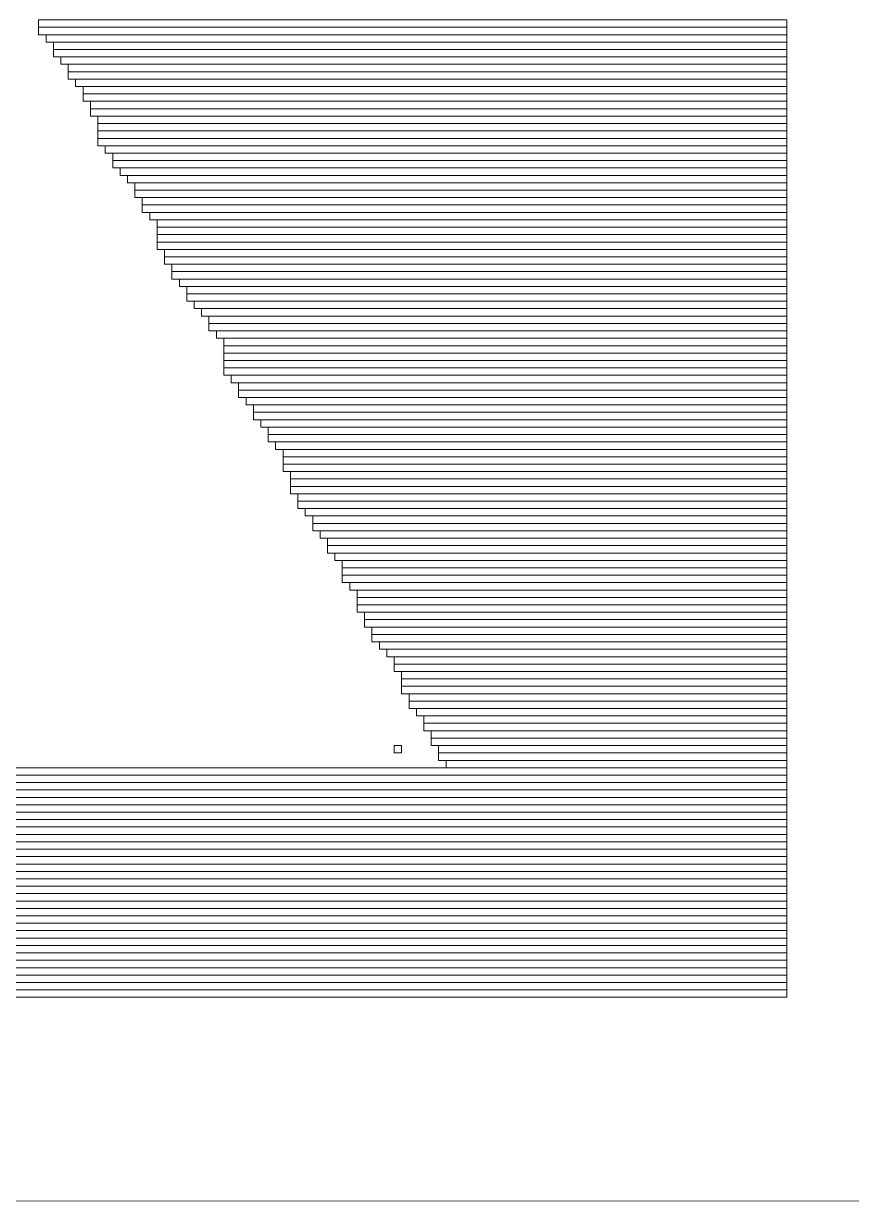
# Model space of a CAD drawing. Header units: millimetres. Extents: x -90 to 99, y -65 to 67.
# Drawn here: x 66.05 to 68.888, y -64.946 to -60.902 of the extents above; entities that cross this region are included whole.
import ezdxf

# ---------------------------------------------------------------- set-up
doc = ezdxf.new("R2010")
doc.units = ezdxf.units.MM
doc.header["$MEASUREMENT"] = 0
doc.layers.add('BG_OUTLINE', color=7, linetype='Continuous')
doc.layers.add('MA_PEN3', color=7, linetype='Continuous')

msp = doc.modelspace()

# ---------------------------------------------------------------- linework, layer by layer
at = {"layer": 'BG_OUTLINE', "color": 3, "lineweight": 9}
msp.add_open_spline([(-71.7269, -61.8795), (-71.7269, -61.8795), (-71.7343, 42.2681), (-71.7343, 42.2681), (-71.7343, 42.2681), (-71.7348, 43.0066), (-71.4419, 43.715), (-70.92, 44.2375), (-70.92, 44.2375), (-70.3982, 44.76), (-69.6866, 45.0538), (-68.9482, 45.0543), (-68.9482, 45.0543), (-68.9482, 45.0543), (75.2046, 45.0543), (75.2046, 45.0543), (75.2046, 45.0543), (76.8319, 45.0552), (78.1763, 43.7805), (78.2661, 42.1556), (78.2661, 42.1556), (78.2661, 42.1556), (78.2661, 31.2814), (78.2661, 31.2814), (78.2661, 31.2814), (78.2661, 31.2814), (72.2646, 31.2814), (72.2646, 31.2814), (72.2646, 31.2814), (72.2646, 31.2814), (72.2646, 26.9814), (72.2646, 26.9814), (72.2646, 26.9814), (72.2646, 26.9814), (78.2661, 26.9814), (78.2661, 26.9814), (78.2661, 26.9814), (78.2661, 26.9814), (78.2661, 18.6553), (78.2661, 18.6553), (78.2661, 18.6553), (78.2661, 18.6553), (72.2496, 18.6553), (72.2496, 18.6553), (72.2496, 18.6553), (72.2496, 18.6553), (72.2496, 14.3553), (72.2496, 14.3553), (72.2496, 14.3553), (72.2496, 14.3553), (78.2661, 14.3553), (78.2661, 14.3553), (78.2661, 14.3553), (78.2661, 14.3553), (78.2661, 9.255), (78.2661, 9.255), (78.2661, 9.255), (78.2661, 9.255), (72.2648, 9.255), (72.2648, 9.255), (72.2648, 9.255), (72.2648, 9.255), (72.2648, 4.955), (72.2648, 4.955), (72.2648, 4.955), (72.2648, 4.955), (78.2661, 4.955), (78.2661, 4.955), (78.2661, 4.955), (78.2661, 4.955), (78.2661, -3.3762), (78.2661, -3.3762), (78.2661, -3.3762), (78.2661, -3.3762), (72.2445, -3.3762), (72.2445, -3.3762), (72.2445, -3.3762), (72.2445, -3.3762), (72.2445, -7.6762), (72.2445, -7.6762), (72.2445, -7.6762), (72.2445, -7.6762), (78.2661, -7.6762), (78.2661, -7.6762), (78.2661, -7.6762), (78.2661, -7.6762), (78.2661, -12.7615), (78.2661, -12.7615), (78.2661, -12.7615), (78.2661, -12.7615), (72.2651, -12.7615), (72.2651, -12.7615), (72.2651, -12.7615), (72.2651, -12.7615), (72.2651, -17.0615), (72.2651, -17.0615), (72.2651, -17.0615), (72.2651, -17.0615), (78.2661, -17.0615), (78.2661, -17.0615), (78.2661, -17.0615), (78.2661, -17.0615), (78.2661, -25.4097), (78.2661, -25.4097), (78.2661, -25.4097), (78.2661, -25.4097), (72.2656, -25.4097), (72.2656, -25.4097), (72.2656, -25.4097), (72.2656, -25.4097), (72.2656, -29.7097), (72.2656, -29.7097), (72.2656, -29.7097), (72.2656, -29.7097), (78.2661, -29.7097), (78.2661, -29.7097), (78.2661, -29.7097), (78.2661, -29.7097), (78.2661, -34.793), (78.2661, -34.793), (78.2661, -34.793), (78.2661, -34.793), (72.2679, -34.793), (72.2679, -34.793), (72.2679, -34.793), (72.2679, -34.793), (72.2679, -39.0929), (72.2679, -39.0929), (72.2679, -39.0929), (72.2679, -39.0929), (78.2661, -39.0929), (78.2661, -39.0929), (78.2661, -39.0929), (78.2661, -39.0929), (78.2661, -47.4269), (78.2661, -47.4269), (78.2661, -47.4269), (78.2661, -47.4269), (72.2679, -47.4269), (72.2679, -47.4269), (72.2679, -47.4269), (72.2679, -47.4269), (72.2679, -51.7269), (72.2679, -51.7269), (72.2679, -51.7269), (72.2679, -51.7269), (78.2661, -51.7269), (78.2661, -51.7269), (78.2661, -51.7269), (78.2661, -51.7269), (78.2661, -51.8138), (78.2661, -51.8138), (78.2661, -51.8138), (78.2661, -51.8138), (78.2656, -61.8468), (78.2656, -61.8468), (78.2656, -61.8468), (78.2661, -62.6669), (77.9407, -63.4536), (77.3612, -64.0339), (77.3612, -64.0339), (76.7817, -64.6142), (75.9915, -64.9405), (75.1713, -64.941), (75.1713, -64.941), (75.1713, -64.941), (-68.6609, -64.9456), (-68.6609, -64.9456), (-68.6609, -64.9456), (-69.4735, -64.9461), (-70.2531, -64.6237), (-70.8281, -64.0495), (-70.8281, -64.0495), (-71.4031, -63.4752), (-71.7264, -62.6922), (-71.7269, -61.8795)], degree=3, knots=[0, 0, 0, 0, 0.022727, 0.022727, 0.022727, 0.022727, 0.045455, 0.045455, 0.045455, 0.045455, 0.068182, 0.068182, 0.068182, 0.068182, 0.090909, 0.090909, 0.090909, 0.090909, 0.113636, 0.113636, 0.113636, 0.113636, 0.136364, 0.136364, 0.136364, 0.136364, 0.159091, 0.159091, 0.159091, 0.159091, 0.181818, 0.181818, 0.181818, 0.181818, 0.204545, 0.204545, 0.204545, 0.204545, 0.227273, 0.227273, 0.227273, 0.227273, 0.25, 0.25, 0.25, 0.25, 0.272727, 0.272727, 0.272727, 0.272727, 0.295455, 0.295455, 0.295455, 0.295455, 0.318182, 0.318182, 0.318182, 0.318182, 0.340909, 0.340909, 0.340909, 0.340909, 0.363636, 0.363636, 0.363636, 0.363636, 0.386364, 0.386364, 0.386364, 0.386364, 0.409091, 0.409091, 0.409091, 0.409091, 0.431818, 0.431818, 0.431818, 0.431818, 0.454545, 0.454545, 0.454545, 0.454545, 0.477273, 0.477273, 0.477273, 0.477273, 0.5, 0.5, 0.5, 0.5, 0.522727, 0.522727, 0.522727, 0.522727, 0.545455, 0.545455, 0.545455, 0.545455, 0.568182, 0.568182, 0.568182, 0.568182, 0.590909, 0.590909, 0.590909, 0.590909, 0.613636, 0.613636, 0.613636, 0.613636, 0.636364, 0.636364, 0.636364, 0.636364, 0.659091, 0.659091, 0.659091, 0.659091, 0.681818, 0.681818, 0.681818, 0.681818, 0.704545, 0.704545, 0.704545, 0.704545, 0.727273, 0.727273, 0.727273, 0.727273, 0.75, 0.75, 0.75, 0.75, 0.772727, 0.772727, 0.772727, 0.772727, 0.795455, 0.795455, 0.795455, 0.795455, 0.818182, 0.818182, 0.818182, 0.818182, 0.840909, 0.840909, 0.840909, 0.840909, 0.863636, 0.863636, 0.863636, 0.863636, 0.886364, 0.886364, 0.886364, 0.886364, 0.909091, 0.909091, 0.909091, 0.909091, 0.931818, 0.931818, 0.931818, 0.931818, 0.954545, 0.954545, 0.954545, 0.954545, 0.977273, 0.977273, 0.977273, 0.977273, 1, 1, 1, 1], dxfattribs=at)
at = {"layer": 'MA_PEN3', "color": 5, "lineweight": 9}
for points in [[(66.1012, -60.9151), (66.1012, -60.9151), (66.1012, -60.8897), (66.1012, -60.8897), (66.1012, -60.8897), (66.1012, -60.8897), (68.6667, -60.8897), (68.6667, -60.8897), (68.6667, -60.8897), (68.6667, -60.8897), (68.6667, -60.9151), (68.6667, -60.9151), (68.6667, -60.9151), (68.6667, -60.9151), (66.1012, -60.9151), (66.1012, -60.9151)], [(66.1012, -60.9405), (66.1012, -60.9405), (66.1012, -60.9151), (66.1012, -60.9151), (66.1012, -60.9151), (66.1012, -60.9151), (68.6667, -60.9151), (68.6667, -60.9151), (68.6667, -60.9151), (68.6667, -60.9151), (68.6667, -60.9405), (68.6667, -60.9405), (68.6667, -60.9405), (68.6667, -60.9405), (66.1012, -60.9405), (66.1012, -60.9405)], [(66.1267, -60.9659), (66.1267, -60.9659), (66.1267, -60.9405), (66.1267, -60.9405), (66.1267, -60.9405), (66.1267, -60.9405), (68.6667, -60.9405), (68.6667, -60.9405), (68.6667, -60.9405), (68.6667, -60.9405), (68.6667, -60.9659), (68.6667, -60.9659), (68.6667, -60.9659), (68.6667, -60.9659), (66.1267, -60.9659), (66.1267, -60.9659)], [(66.152, -60.9913), (66.152, -60.9913), (66.152, -60.9659), (66.152, -60.9659), (66.152, -60.9659), (66.152, -60.9659), (68.6667, -60.9659), (68.6667, -60.9659), (68.6667, -60.9659), (68.6667, -60.9659), (68.6667, -60.9913), (68.6667, -60.9913), (68.6667, -60.9913), (68.6667, -60.9913), (66.152, -60.9913), (66.152, -60.9913)], [(66.152, -61.0167), (66.152, -61.0167), (66.152, -60.9913), (66.152, -60.9913), (66.152, -60.9913), (66.152, -60.9913), (68.6667, -60.9913), (68.6667, -60.9913), (68.6667, -60.9913), (68.6667, -60.9913), (68.6667, -61.0167), (68.6667, -61.0167), (68.6667, -61.0167), (68.6667, -61.0167), (66.152, -61.0167), (66.152, -61.0167)], [(66.1774, -61.0421), (66.1774, -61.0421), (66.1774, -61.0167), (66.1774, -61.0167), (66.1774, -61.0167), (66.1774, -61.0167), (68.6667, -61.0167), (68.6667, -61.0167), (68.6667, -61.0167), (68.6667, -61.0167), (68.6667, -61.0421), (68.6667, -61.0421), (68.6667, -61.0421), (68.6667, -61.0421), (66.1774, -61.0421), (66.1774, -61.0421)], [(66.2029, -61.0675), (66.2029, -61.0675), (66.2029, -61.0421), (66.2029, -61.0421), (66.2029, -61.0421), (66.2029, -61.0421), (68.6667, -61.0421), (68.6667, -61.0421), (68.6667, -61.0421), (68.6667, -61.0421), (68.6667, -61.0675), (68.6667, -61.0675), (68.6667, -61.0675), (68.6667, -61.0675), (66.2029, -61.0675), (66.2029, -61.0675)], [(66.2029, -61.0929), (66.2029, -61.0929), (66.2029, -61.0675), (66.2029, -61.0675), (66.2029, -61.0675), (66.2029, -61.0675), (68.6667, -61.0675), (68.6667, -61.0675), (68.6667, -61.0675), (68.6667, -61.0675), (68.6667, -61.0929), (68.6667, -61.0929), (68.6667, -61.0929), (68.6667, -61.0929), (66.2029, -61.0929), (66.2029, -61.0929)], [(66.2282, -61.1183), (66.2282, -61.1183), (66.2282, -61.0929), (66.2282, -61.0929), (66.2282, -61.0929), (66.2282, -61.0929), (68.6667, -61.0929), (68.6667, -61.0929), (68.6667, -61.0929), (68.6667, -61.0929), (68.6667, -61.1183), (68.6667, -61.1183), (68.6667, -61.1183), (68.6667, -61.1183), (66.2282, -61.1183), (66.2282, -61.1183)], [(66.2536, -61.1437), (66.2536, -61.1437), (66.2536, -61.1183), (66.2536, -61.1183), (66.2536, -61.1183), (66.2536, -61.1183), (68.6667, -61.1183), (68.6667, -61.1183), (68.6667, -61.1183), (68.6667, -61.1183), (68.6667, -61.1437), (68.6667, -61.1437), (68.6667, -61.1437), (68.6667, -61.1437), (66.2536, -61.1437), (66.2536, -61.1437)], [(66.2536, -61.1691), (66.2536, -61.1691), (66.2536, -61.1437), (66.2536, -61.1437), (66.2536, -61.1437), (66.2536, -61.1437), (68.6667, -61.1437), (68.6667, -61.1437), (68.6667, -61.1437), (68.6667, -61.1437), (68.6667, -61.1691), (68.6667, -61.1691), (68.6667, -61.1691), (68.6667, -61.1691), (66.2536, -61.1691), (66.2536, -61.1691)], [(66.2791, -61.1945), (66.2791, -61.1945), (66.2791, -61.1691), (66.2791, -61.1691), (66.2791, -61.1691), (66.2791, -61.1691), (68.6667, -61.1691), (68.6667, -61.1691), (68.6667, -61.1691), (68.6667, -61.1691), (68.6667, -61.1945), (68.6667, -61.1945), (68.6667, -61.1945), (68.6667, -61.1945), (66.2791, -61.1945), (66.2791, -61.1945)], [(66.2791, -61.2199), (66.2791, -61.2199), (66.2791, -61.1945), (66.2791, -61.1945), (66.2791, -61.1945), (66.2791, -61.1945), (68.6667, -61.1945), (68.6667, -61.1945), (68.6667, -61.1945), (68.6667, -61.1945), (68.6667, -61.2199), (68.6667, -61.2199), (68.6667, -61.2199), (68.6667, -61.2199), (66.2791, -61.2199), (66.2791, -61.2199)], [(66.3044, -61.2453), (66.3044, -61.2453), (66.3044, -61.2199), (66.3044, -61.2199), (66.3044, -61.2199), (66.3044, -61.2199), (68.6667, -61.2199), (68.6667, -61.2199), (68.6667, -61.2199), (68.6667, -61.2199), (68.6667, -61.2453), (68.6667, -61.2453), (68.6667, -61.2453), (68.6667, -61.2453), (66.3044, -61.2453), (66.3044, -61.2453)], [(66.3044, -61.2707), (66.3044, -61.2707), (66.3044, -61.2453), (66.3044, -61.2453), (66.3044, -61.2453), (66.3044, -61.2453), (68.6667, -61.2453), (68.6667, -61.2453), (68.6667, -61.2453), (68.6667, -61.2453), (68.6667, -61.2707), (68.6667, -61.2707), (68.6667, -61.2707), (68.6667, -61.2707), (66.3044, -61.2707), (66.3044, -61.2707)], [(66.3044, -61.2961), (66.3044, -61.2961), (66.3044, -61.2707), (66.3044, -61.2707), (66.3044, -61.2707), (66.3044, -61.2707), (68.6667, -61.2707), (68.6667, -61.2707), (68.6667, -61.2707), (68.6667, -61.2707), (68.6667, -61.2961), (68.6667, -61.2961), (68.6667, -61.2961), (68.6667, -61.2961), (66.3044, -61.2961), (66.3044, -61.2961)], [(66.3044, -61.3215), (66.3044, -61.3215), (66.3044, -61.2961), (66.3044, -61.2961), (66.3044, -61.2961), (66.3044, -61.2961), (68.6667, -61.2961), (68.6667, -61.2961), (68.6667, -61.2961), (68.6667, -61.2961), (68.6667, -61.3215), (68.6667, -61.3215), (68.6667, -61.3215), (68.6667, -61.3215), (66.3044, -61.3215), (66.3044, -61.3215)], [(66.3298, -61.3469), (66.3298, -61.3469), (66.3298, -61.3215), (66.3298, -61.3215), (66.3298, -61.3215), (66.3298, -61.3215), (68.6667, -61.3215), (68.6667, -61.3215), (68.6667, -61.3215), (68.6667, -61.3215), (68.6667, -61.3469), (68.6667, -61.3469), (68.6667, -61.3469), (68.6667, -61.3469), (66.3298, -61.3469), (66.3298, -61.3469)], [(66.3553, -61.3723), (66.3553, -61.3723), (66.3553, -61.3469), (66.3553, -61.3469), (66.3553, -61.3469), (66.3553, -61.3469), (68.6667, -61.3469), (68.6667, -61.3469), (68.6667, -61.3469), (68.6667, -61.3469), (68.6667, -61.3723), (68.6667, -61.3723), (68.6667, -61.3723), (68.6667, -61.3723), (66.3553, -61.3723), (66.3553, -61.3723)], [(66.3553, -61.3977), (66.3553, -61.3977), (66.3553, -61.3723), (66.3553, -61.3723), (66.3553, -61.3723), (66.3553, -61.3723), (68.6667, -61.3723), (68.6667, -61.3723), (68.6667, -61.3723), (68.6667, -61.3723), (68.6667, -61.3977), (68.6667, -61.3977), (68.6667, -61.3977), (68.6667, -61.3977), (66.3553, -61.3977), (66.3553, -61.3977)], [(66.3806, -61.4231), (66.3806, -61.4231), (66.3806, -61.3977), (66.3806, -61.3977), (66.3806, -61.3977), (66.3806, -61.3977), (68.6667, -61.3977), (68.6667, -61.3977), (68.6667, -61.3977), (68.6667, -61.3977), (68.6667, -61.4231), (68.6667, -61.4231), (68.6667, -61.4231), (68.6667, -61.4231), (66.3806, -61.4231), (66.3806, -61.4231)], [(66.406, -61.4485), (66.406, -61.4485), (66.406, -61.4231), (66.406, -61.4231), (66.406, -61.4231), (66.406, -61.4231), (68.6667, -61.4231), (68.6667, -61.4231), (68.6667, -61.4231), (68.6667, -61.4231), (68.6667, -61.4485), (68.6667, -61.4485), (68.6667, -61.4485), (68.6667, -61.4485), (66.406, -61.4485), (66.406, -61.4485)], [(66.4315, -61.4739), (66.4315, -61.4739), (66.4315, -61.4485), (66.4315, -61.4485), (66.4315, -61.4485), (66.4315, -61.4485), (68.6667, -61.4485), (68.6667, -61.4485), (68.6667, -61.4485), (68.6667, -61.4485), (68.6667, -61.4739), (68.6667, -61.4739), (68.6667, -61.4739), (68.6667, -61.4739), (66.4315, -61.4739), (66.4315, -61.4739)], [(66.4315, -61.4993), (66.4315, -61.4993), (66.4315, -61.4739), (66.4315, -61.4739), (66.4315, -61.4739), (66.4315, -61.4739), (68.6667, -61.4739), (68.6667, -61.4739), (68.6667, -61.4739), (68.6667, -61.4739), (68.6667, -61.4993), (68.6667, -61.4993), (68.6667, -61.4993), (68.6667, -61.4993), (66.4315, -61.4993), (66.4315, -61.4993)], [(66.4568, -61.5247), (66.4568, -61.5247), (66.4568, -61.4993), (66.4568, -61.4993), (66.4568, -61.4993), (66.4568, -61.4993), (68.6667, -61.4993), (68.6667, -61.4993), (68.6667, -61.4993), (68.6667, -61.4993), (68.6667, -61.5247), (68.6667, -61.5247), (68.6667, -61.5247), (68.6667, -61.5247), (66.4568, -61.5247), (66.4568, -61.5247)], [(66.4568, -61.5501), (66.4568, -61.5501), (66.4568, -61.5247), (66.4568, -61.5247), (66.4568, -61.5247), (66.4568, -61.5247), (68.6667, -61.5247), (68.6667, -61.5247), (68.6667, -61.5247), (68.6667, -61.5247), (68.6667, -61.5501), (68.6667, -61.5501), (68.6667, -61.5501), (68.6667, -61.5501), (66.4568, -61.5501), (66.4568, -61.5501)], [(66.4822, -61.5755), (66.4822, -61.5755), (66.4822, -61.5501), (66.4822, -61.5501), (66.4822, -61.5501), (66.4822, -61.5501), (68.6667, -61.5501), (68.6667, -61.5501), (68.6667, -61.5501), (68.6667, -61.5501), (68.6667, -61.5755), (68.6667, -61.5755), (68.6667, -61.5755), (68.6667, -61.5755), (66.4822, -61.5755), (66.4822, -61.5755)], [(66.5077, -61.6009), (66.5077, -61.6009), (66.5077, -61.5755), (66.5077, -61.5755), (66.5077, -61.5755), (66.5077, -61.5755), (68.6667, -61.5755), (68.6667, -61.5755), (68.6667, -61.5755), (68.6667, -61.5755), (68.6667, -61.6009), (68.6667, -61.6009), (68.6667, -61.6009), (68.6667, -61.6009), (66.5077, -61.6009), (66.5077, -61.6009)], [(66.5077, -61.6263), (66.5077, -61.6263), (66.5077, -61.6009), (66.5077, -61.6009), (66.5077, -61.6009), (66.5077, -61.6009), (68.6667, -61.6009), (68.6667, -61.6009), (68.6667, -61.6009), (68.6667, -61.6009), (68.6667, -61.6263), (68.6667, -61.6263), (68.6667, -61.6263), (68.6667, -61.6263), (66.5077, -61.6263), (66.5077, -61.6263)], [(66.5077, -61.6517), (66.5077, -61.6517), (66.5077, -61.6263), (66.5077, -61.6263), (66.5077, -61.6263), (66.5077, -61.6263), (68.6667, -61.6263), (68.6667, -61.6263), (68.6667, -61.6263), (68.6667, -61.6263), (68.6667, -61.6517), (68.6667, -61.6517), (68.6667, -61.6517), (68.6667, -61.6517), (66.5077, -61.6517), (66.5077, -61.6517)], [(66.5077, -61.6771), (66.5077, -61.6771), (66.5077, -61.6517), (66.5077, -61.6517), (66.5077, -61.6517), (66.5077, -61.6517), (68.6667, -61.6517), (68.6667, -61.6517), (68.6667, -61.6517), (68.6667, -61.6517), (68.6667, -61.6771), (68.6667, -61.6771), (68.6667, -61.6771), (68.6667, -61.6771), (66.5077, -61.6771), (66.5077, -61.6771)], [(66.533, -61.7025), (66.533, -61.7025), (66.533, -61.6771), (66.533, -61.6771), (66.533, -61.6771), (66.533, -61.6771), (68.6667, -61.6771), (68.6667, -61.6771), (68.6667, -61.6771), (68.6667, -61.6771), (68.6667, -61.7025), (68.6667, -61.7025), (68.6667, -61.7025), (68.6667, -61.7025), (66.533, -61.7025), (66.533, -61.7025)], [(66.533, -61.7279), (66.533, -61.7279), (66.533, -61.7025), (66.533, -61.7025), (66.533, -61.7025), (66.533, -61.7025), (68.6667, -61.7025), (68.6667, -61.7025), (68.6667, -61.7025), (68.6667, -61.7025), (68.6667, -61.7279), (68.6667, -61.7279), (68.6667, -61.7279), (68.6667, -61.7279), (66.533, -61.7279), (66.533, -61.7279)], [(66.5584, -61.7533), (66.5584, -61.7533), (66.5584, -61.7279), (66.5584, -61.7279), (66.5584, -61.7279), (66.5584, -61.7279), (68.6667, -61.7279), (68.6667, -61.7279), (68.6667, -61.7279), (68.6667, -61.7279), (68.6667, -61.7533), (68.6667, -61.7533), (68.6667, -61.7533), (68.6667, -61.7533), (66.5584, -61.7533), (66.5584, -61.7533)], [(66.5584, -61.7787), (66.5584, -61.7787), (66.5584, -61.7533), (66.5584, -61.7533), (66.5584, -61.7533), (66.5584, -61.7533), (68.6667, -61.7533), (68.6667, -61.7533), (68.6667, -61.7533), (68.6667, -61.7533), (68.6667, -61.7787), (68.6667, -61.7787), (68.6667, -61.7787), (68.6667, -61.7787), (66.5584, -61.7787), (66.5584, -61.7787)], [(66.5839, -61.8041), (66.5839, -61.8041), (66.5839, -61.7787), (66.5839, -61.7787), (66.5839, -61.7787), (66.5839, -61.7787), (68.6667, -61.7787), (68.6667, -61.7787), (68.6667, -61.7787), (68.6667, -61.7787), (68.6667, -61.8041), (68.6667, -61.8041), (68.6667, -61.8041), (68.6667, -61.8041), (66.5839, -61.8041), (66.5839, -61.8041)], [(66.6092, -61.8295), (66.6092, -61.8295), (66.6092, -61.8041), (66.6092, -61.8041), (66.6092, -61.8041), (66.6092, -61.8041), (68.6667, -61.8041), (68.6667, -61.8041), (68.6667, -61.8041), (68.6667, -61.8041), (68.6667, -61.8295), (68.6667, -61.8295), (68.6667, -61.8295), (68.6667, -61.8295), (66.6092, -61.8295), (66.6092, -61.8295)], [(66.6092, -61.8549), (66.6092, -61.8549), (66.6092, -61.8295), (66.6092, -61.8295), (66.6092, -61.8295), (66.6092, -61.8295), (68.6667, -61.8295), (68.6667, -61.8295), (68.6667, -61.8295), (68.6667, -61.8295), (68.6667, -61.8549), (68.6667, -61.8549), (68.6667, -61.8549), (68.6667, -61.8549), (66.6092, -61.8549), (66.6092, -61.8549)], [(66.6346, -61.8803), (66.6346, -61.8803), (66.6346, -61.8549), (66.6346, -61.8549), (66.6346, -61.8549), (66.6346, -61.8549), (68.6667, -61.8549), (68.6667, -61.8549), (68.6667, -61.8549), (68.6667, -61.8549), (68.6667, -61.8803), (68.6667, -61.8803), (68.6667, -61.8803), (68.6667, -61.8803), (66.6346, -61.8803), (66.6346, -61.8803)], [(66.6601, -61.9057), (66.6601, -61.9057), (66.6601, -61.8803), (66.6601, -61.8803), (66.6601, -61.8803), (66.6601, -61.8803), (68.6667, -61.8803), (68.6667, -61.8803), (68.6667, -61.8803), (68.6667, -61.8803), (68.6667, -61.9057), (68.6667, -61.9057), (68.6667, -61.9057), (68.6667, -61.9057), (66.6601, -61.9057), (66.6601, -61.9057)], [(66.6854, -61.9311), (66.6854, -61.9311), (66.6854, -61.9057), (66.6854, -61.9057), (66.6854, -61.9057), (66.6854, -61.9057), (68.6667, -61.9057), (68.6667, -61.9057), (68.6667, -61.9057), (68.6667, -61.9057), (68.6667, -61.9311), (68.6667, -61.9311), (68.6667, -61.9311), (68.6667, -61.9311), (66.6854, -61.9311), (66.6854, -61.9311)], [(66.6854, -61.9565), (66.6854, -61.9565), (66.6854, -61.9311), (66.6854, -61.9311), (66.6854, -61.9311), (66.6854, -61.9311), (68.6667, -61.9311), (68.6667, -61.9311), (68.6667, -61.9311), (68.6667, -61.9311), (68.6667, -61.9565), (68.6667, -61.9565), (68.6667, -61.9565), (68.6667, -61.9565), (66.6854, -61.9565), (66.6854, -61.9565)], [(66.7108, -61.9819), (66.7108, -61.9819), (66.7108, -61.9565), (66.7108, -61.9565), (66.7108, -61.9565), (66.7108, -61.9565), (68.6667, -61.9565), (68.6667, -61.9565), (68.6667, -61.9565), (68.6667, -61.9565), (68.6667, -61.9819), (68.6667, -61.9819), (68.6667, -61.9819), (68.6667, -61.9819), (66.7108, -61.9819), (66.7108, -61.9819)], [(66.7363, -62.0073), (66.7363, -62.0073), (66.7363, -61.9819), (66.7363, -61.9819), (66.7363, -61.9819), (66.7363, -61.9819), (68.6667, -61.9819), (68.6667, -61.9819), (68.6667, -61.9819), (68.6667, -61.9819), (68.6667, -62.0073), (68.6667, -62.0073), (68.6667, -62.0073), (68.6667, -62.0073), (66.7363, -62.0073), (66.7363, -62.0073)], [(66.7363, -62.0327), (66.7363, -62.0327), (66.7363, -62.0073), (66.7363, -62.0073), (66.7363, -62.0073), (66.7363, -62.0073), (68.6667, -62.0073), (68.6667, -62.0073), (68.6667, -62.0073), (68.6667, -62.0073), (68.6667, -62.0327), (68.6667, -62.0327), (68.6667, -62.0327), (68.6667, -62.0327), (66.7363, -62.0327), (66.7363, -62.0327)], [(66.7363, -62.0581), (66.7363, -62.0581), (66.7363, -62.0327), (66.7363, -62.0327), (66.7363, -62.0327), (66.7363, -62.0327), (68.6667, -62.0327), (68.6667, -62.0327), (68.6667, -62.0327), (68.6667, -62.0327), (68.6667, -62.0581), (68.6667, -62.0581), (68.6667, -62.0581), (68.6667, -62.0581), (66.7363, -62.0581), (66.7363, -62.0581)], [(66.7363, -62.0835), (66.7363, -62.0835), (66.7363, -62.0581), (66.7363, -62.0581), (66.7363, -62.0581), (66.7363, -62.0581), (68.6667, -62.0581), (68.6667, -62.0581), (68.6667, -62.0581), (68.6667, -62.0581), (68.6667, -62.0835), (68.6667, -62.0835), (68.6667, -62.0835), (68.6667, -62.0835), (66.7363, -62.0835), (66.7363, -62.0835)], [(66.7363, -62.1089), (66.7363, -62.1089), (66.7363, -62.0835), (66.7363, -62.0835), (66.7363, -62.0835), (66.7363, -62.0835), (68.6667, -62.0835), (68.6667, -62.0835), (68.6667, -62.0835), (68.6667, -62.0835), (68.6667, -62.1089), (68.6667, -62.1089), (68.6667, -62.1089), (68.6667, -62.1089), (66.7363, -62.1089), (66.7363, -62.1089)], [(66.7616, -62.1343), (66.7616, -62.1343), (66.7616, -62.1089), (66.7616, -62.1089), (66.7616, -62.1089), (66.7616, -62.1089), (68.6667, -62.1089), (68.6667, -62.1089), (68.6667, -62.1089), (68.6667, -62.1089), (68.6667, -62.1343), (68.6667, -62.1343), (68.6667, -62.1343), (68.6667, -62.1343), (66.7616, -62.1343), (66.7616, -62.1343)], [(66.787, -62.1597), (66.787, -62.1597), (66.787, -62.1343), (66.787, -62.1343), (66.787, -62.1343), (66.787, -62.1343), (68.6667, -62.1343), (68.6667, -62.1343), (68.6667, -62.1343), (68.6667, -62.1343), (68.6667, -62.1597), (68.6667, -62.1597), (68.6667, -62.1597), (68.6667, -62.1597), (66.787, -62.1597), (66.787, -62.1597)], [(66.787, -62.1851), (66.787, -62.1851), (66.787, -62.1597), (66.787, -62.1597), (66.787, -62.1597), (66.787, -62.1597), (68.6667, -62.1597), (68.6667, -62.1597), (68.6667, -62.1597), (68.6667, -62.1597), (68.6667, -62.1851), (68.6667, -62.1851), (68.6667, -62.1851), (68.6667, -62.1851), (66.787, -62.1851), (66.787, -62.1851)], [(66.8125, -62.2105), (66.8125, -62.2105), (66.8125, -62.1851), (66.8125, -62.1851), (66.8125, -62.1851), (66.8125, -62.1851), (68.6667, -62.1851), (68.6667, -62.1851), (68.6667, -62.1851), (68.6667, -62.1851), (68.6667, -62.2105), (68.6667, -62.2105), (68.6667, -62.2105), (68.6667, -62.2105), (66.8125, -62.2105), (66.8125, -62.2105)], [(66.8378, -62.2359), (66.8378, -62.2359), (66.8378, -62.2105), (66.8378, -62.2105), (66.8378, -62.2105), (66.8378, -62.2105), (68.6667, -62.2105), (68.6667, -62.2105), (68.6667, -62.2105), (68.6667, -62.2105), (68.6667, -62.2359), (68.6667, -62.2359), (68.6667, -62.2359), (68.6667, -62.2359), (66.8378, -62.2359), (66.8378, -62.2359)], [(66.8378, -62.2613), (66.8378, -62.2613), (66.8378, -62.2359), (66.8378, -62.2359), (66.8378, -62.2359), (66.8378, -62.2359), (68.6667, -62.2359), (68.6667, -62.2359), (68.6667, -62.2359), (68.6667, -62.2359), (68.6667, -62.2613), (68.6667, -62.2613), (68.6667, -62.2613), (68.6667, -62.2613), (66.8378, -62.2613), (66.8378, -62.2613)], [(66.8632, -62.2867), (66.8632, -62.2867), (66.8632, -62.2613), (66.8632, -62.2613), (66.8632, -62.2613), (66.8632, -62.2613), (68.6667, -62.2613), (68.6667, -62.2613), (68.6667, -62.2613), (68.6667, -62.2613), (68.6667, -62.2867), (68.6667, -62.2867), (68.6667, -62.2867), (68.6667, -62.2867), (66.8632, -62.2867), (66.8632, -62.2867)], [(66.8887, -62.3121), (66.8887, -62.3121), (66.8887, -62.2867), (66.8887, -62.2867), (66.8887, -62.2867), (66.8887, -62.2867), (68.6667, -62.2867), (68.6667, -62.2867), (68.6667, -62.2867), (68.6667, -62.2867), (68.6667, -62.3121), (68.6667, -62.3121), (68.6667, -62.3121), (68.6667, -62.3121), (66.8887, -62.3121), (66.8887, -62.3121)], [(66.8887, -62.3375), (66.8887, -62.3375), (66.8887, -62.3121), (66.8887, -62.3121), (66.8887, -62.3121), (66.8887, -62.3121), (68.6667, -62.3121), (68.6667, -62.3121), (68.6667, -62.3121), (68.6667, -62.3121), (68.6667, -62.3375), (68.6667, -62.3375), (68.6667, -62.3375), (68.6667, -62.3375), (66.8887, -62.3375), (66.8887, -62.3375)], [(66.914, -62.3629), (66.914, -62.3629), (66.914, -62.3375), (66.914, -62.3375), (66.914, -62.3375), (66.914, -62.3375), (68.6667, -62.3375), (68.6667, -62.3375), (68.6667, -62.3375), (68.6667, -62.3375), (68.6667, -62.3629), (68.6667, -62.3629), (68.6667, -62.3629), (68.6667, -62.3629), (66.914, -62.3629), (66.914, -62.3629)], [(66.9394, -62.3883), (66.9394, -62.3883), (66.9394, -62.3629), (66.9394, -62.3629), (66.9394, -62.3629), (66.9394, -62.3629), (68.6667, -62.3629), (68.6667, -62.3629), (68.6667, -62.3629), (68.6667, -62.3629), (68.6667, -62.3883), (68.6667, -62.3883), (68.6667, -62.3883), (68.6667, -62.3883), (66.9394, -62.3883), (66.9394, -62.3883)], [(66.9394, -62.4137), (66.9394, -62.4137), (66.9394, -62.3883), (66.9394, -62.3883), (66.9394, -62.3883), (66.9394, -62.3883), (68.6667, -62.3883), (68.6667, -62.3883), (68.6667, -62.3883), (68.6667, -62.3883), (68.6667, -62.4137), (68.6667, -62.4137), (68.6667, -62.4137), (68.6667, -62.4137), (66.9394, -62.4137), (66.9394, -62.4137)], [(66.9394, -62.4391), (66.9394, -62.4391), (66.9394, -62.4137), (66.9394, -62.4137), (66.9394, -62.4137), (66.9394, -62.4137), (68.6667, -62.4137), (68.6667, -62.4137), (68.6667, -62.4137), (68.6667, -62.4137), (68.6667, -62.4391), (68.6667, -62.4391), (68.6667, -62.4391), (68.6667, -62.4391), (66.9394, -62.4391), (66.9394, -62.4391)], [(66.9649, -62.4645), (66.9649, -62.4645), (66.9649, -62.4391), (66.9649, -62.4391), (66.9649, -62.4391), (66.9649, -62.4391), (68.6667, -62.4391), (68.6667, -62.4391), (68.6667, -62.4391), (68.6667, -62.4391), (68.6667, -62.4645), (68.6667, -62.4645), (68.6667, -62.4645), (68.6667, -62.4645), (66.9649, -62.4645), (66.9649, -62.4645)], [(66.9649, -62.4899), (66.9649, -62.4899), (66.9649, -62.4645), (66.9649, -62.4645), (66.9649, -62.4645), (66.9649, -62.4645), (68.6667, -62.4645), (68.6667, -62.4645), (68.6667, -62.4645), (68.6667, -62.4645), (68.6667, -62.4899), (68.6667, -62.4899), (68.6667, -62.4899), (68.6667, -62.4899), (66.9649, -62.4899), (66.9649, -62.4899)], [(66.9649, -62.5153), (66.9649, -62.5153), (66.9649, -62.4899), (66.9649, -62.4899), (66.9649, -62.4899), (66.9649, -62.4899), (68.6667, -62.4899), (68.6667, -62.4899), (68.6667, -62.4899), (68.6667, -62.4899), (68.6667, -62.5153), (68.6667, -62.5153), (68.6667, -62.5153), (68.6667, -62.5153), (66.9649, -62.5153), (66.9649, -62.5153)], [(66.9902, -62.5407), (66.9902, -62.5407), (66.9902, -62.5153), (66.9902, -62.5153), (66.9902, -62.5153), (66.9902, -62.5153), (68.6667, -62.5153), (68.6667, -62.5153), (68.6667, -62.5153), (68.6667, -62.5153), (68.6667, -62.5407), (68.6667, -62.5407), (68.6667, -62.5407), (68.6667, -62.5407), (66.9902, -62.5407), (66.9902, -62.5407)], [(66.9902, -62.5661), (66.9902, -62.5661), (66.9902, -62.5407), (66.9902, -62.5407), (66.9902, -62.5407), (66.9902, -62.5407), (68.6667, -62.5407), (68.6667, -62.5407), (68.6667, -62.5407), (68.6667, -62.5407), (68.6667, -62.5661), (68.6667, -62.5661), (68.6667, -62.5661), (68.6667, -62.5661), (66.9902, -62.5661), (66.9902, -62.5661)], [(67.0156, -62.5915), (67.0156, -62.5915), (67.0156, -62.5661), (67.0156, -62.5661), (67.0156, -62.5661), (67.0156, -62.5661), (68.6667, -62.5661), (68.6667, -62.5661), (68.6667, -62.5661), (68.6667, -62.5661), (68.6667, -62.5915), (68.6667, -62.5915), (68.6667, -62.5915), (68.6667, -62.5915), (67.0156, -62.5915), (67.0156, -62.5915)], [(67.0411, -62.6169), (67.0411, -62.6169), (67.0411, -62.5915), (67.0411, -62.5915), (67.0411, -62.5915), (67.0411, -62.5915), (68.6667, -62.5915), (68.6667, -62.5915), (68.6667, -62.5915), (68.6667, -62.5915), (68.6667, -62.6169), (68.6667, -62.6169), (68.6667, -62.6169), (68.6667, -62.6169), (67.0411, -62.6169), (67.0411, -62.6169)], [(67.0411, -62.6423), (67.0411, -62.6423), (67.0411, -62.6169), (67.0411, -62.6169), (67.0411, -62.6169), (67.0411, -62.6169), (68.6667, -62.6169), (68.6667, -62.6169), (68.6667, -62.6169), (68.6667, -62.6169), (68.6667, -62.6423), (68.6667, -62.6423), (68.6667, -62.6423), (68.6667, -62.6423), (67.0411, -62.6423), (67.0411, -62.6423)], [(67.0664, -62.6677), (67.0664, -62.6677), (67.0664, -62.6423), (67.0664, -62.6423), (67.0664, -62.6423), (67.0664, -62.6423), (68.6667, -62.6423), (68.6667, -62.6423), (68.6667, -62.6423), (68.6667, -62.6423), (68.6667, -62.6677), (68.6667, -62.6677), (68.6667, -62.6677), (68.6667, -62.6677), (67.0664, -62.6677), (67.0664, -62.6677)], [(67.0918, -62.6931), (67.0918, -62.6931), (67.0918, -62.6677), (67.0918, -62.6677), (67.0918, -62.6677), (67.0918, -62.6677), (68.6667, -62.6677), (68.6667, -62.6677), (68.6667, -62.6677), (68.6667, -62.6677), (68.6667, -62.6931), (68.6667, -62.6931), (68.6667, -62.6931), (68.6667, -62.6931), (67.0918, -62.6931), (67.0918, -62.6931)], [(67.0918, -62.7185), (67.0918, -62.7185), (67.0918, -62.6931), (67.0918, -62.6931), (67.0918, -62.6931), (67.0918, -62.6931), (68.6667, -62.6931), (68.6667, -62.6931), (68.6667, -62.6931), (68.6667, -62.6931), (68.6667, -62.7185), (68.6667, -62.7185), (68.6667, -62.7185), (68.6667, -62.7185), (67.0918, -62.7185), (67.0918, -62.7185)], [(67.1173, -62.7439), (67.1173, -62.7439), (67.1173, -62.7185), (67.1173, -62.7185), (67.1173, -62.7185), (67.1173, -62.7185), (68.6667, -62.7185), (68.6667, -62.7185), (68.6667, -62.7185), (68.6667, -62.7185), (68.6667, -62.7439), (68.6667, -62.7439), (68.6667, -62.7439), (68.6667, -62.7439), (67.1173, -62.7439), (67.1173, -62.7439)], [(67.1426, -62.7693), (67.1426, -62.7693), (67.1426, -62.7439), (67.1426, -62.7439), (67.1426, -62.7439), (67.1426, -62.7439), (68.6667, -62.7439), (68.6667, -62.7439), (68.6667, -62.7439), (68.6667, -62.7439), (68.6667, -62.7693), (68.6667, -62.7693), (68.6667, -62.7693), (68.6667, -62.7693), (67.1426, -62.7693), (67.1426, -62.7693)], [(67.1426, -62.7947), (67.1426, -62.7947), (67.1426, -62.7693), (67.1426, -62.7693), (67.1426, -62.7693), (67.1426, -62.7693), (68.6667, -62.7693), (68.6667, -62.7693), (68.6667, -62.7693), (68.6667, -62.7693), (68.6667, -62.7947), (68.6667, -62.7947), (68.6667, -62.7947), (68.6667, -62.7947), (67.1426, -62.7947), (67.1426, -62.7947)], [(67.1426, -62.8201), (67.1426, -62.8201), (67.1426, -62.7947), (67.1426, -62.7947), (67.1426, -62.7947), (67.1426, -62.7947), (68.6667, -62.7947), (68.6667, -62.7947), (68.6667, -62.7947), (68.6667, -62.7947), (68.6667, -62.8201), (68.6667, -62.8201), (68.6667, -62.8201), (68.6667, -62.8201), (67.1426, -62.8201), (67.1426, -62.8201)], [(67.168, -62.8455), (67.168, -62.8455), (67.168, -62.8201), (67.168, -62.8201), (67.168, -62.8201), (67.168, -62.8201), (68.6667, -62.8201), (68.6667, -62.8201), (68.6667, -62.8201), (68.6667, -62.8201), (68.6667, -62.8455), (68.6667, -62.8455), (68.6667, -62.8455), (68.6667, -62.8455), (67.168, -62.8455), (67.168, -62.8455)], [(67.1935, -62.8709), (67.1935, -62.8709), (67.1935, -62.8455), (67.1935, -62.8455), (67.1935, -62.8455), (67.1935, -62.8455), (68.6667, -62.8455), (68.6667, -62.8455), (68.6667, -62.8455), (68.6667, -62.8455), (68.6667, -62.8709), (68.6667, -62.8709), (68.6667, -62.8709), (68.6667, -62.8709), (67.1935, -62.8709), (67.1935, -62.8709)], [(67.1935, -62.8963), (67.1935, -62.8963), (67.1935, -62.8709), (67.1935, -62.8709), (67.1935, -62.8709), (67.1935, -62.8709), (68.6667, -62.8709), (68.6667, -62.8709), (68.6667, -62.8709), (68.6667, -62.8709), (68.6667, -62.8963), (68.6667, -62.8963), (68.6667, -62.8963), (68.6667, -62.8963), (67.1935, -62.8963), (67.1935, -62.8963)], [(67.1935, -62.9217), (67.1935, -62.9217), (67.1935, -62.8963), (67.1935, -62.8963), (67.1935, -62.8963), (67.1935, -62.8963), (68.6667, -62.8963), (68.6667, -62.8963), (68.6667, -62.8963), (68.6667, -62.8963), (68.6667, -62.9217), (68.6667, -62.9217), (68.6667, -62.9217), (68.6667, -62.9217), (67.1935, -62.9217), (67.1935, -62.9217)], [(67.2188, -62.9471), (67.2188, -62.9471), (67.2188, -62.9217), (67.2188, -62.9217), (67.2188, -62.9217), (67.2188, -62.9217), (68.6667, -62.9217), (68.6667, -62.9217), (68.6667, -62.9217), (68.6667, -62.9217), (68.6667, -62.9471), (68.6667, -62.9471), (68.6667, -62.9471), (68.6667, -62.9471), (67.2188, -62.9471), (67.2188, -62.9471)], [(67.2188, -62.9725), (67.2188, -62.9725), (67.2188, -62.9471), (67.2188, -62.9471), (67.2188, -62.9471), (67.2188, -62.9471), (68.6667, -62.9471), (68.6667, -62.9471), (68.6667, -62.9471), (68.6667, -62.9471), (68.6667, -62.9725), (68.6667, -62.9725), (68.6667, -62.9725), (68.6667, -62.9725), (67.2188, -62.9725), (67.2188, -62.9725)], [(67.2442, -62.9979), (67.2442, -62.9979), (67.2442, -62.9725), (67.2442, -62.9725), (67.2442, -62.9725), (67.2442, -62.9725), (68.6667, -62.9725), (68.6667, -62.9725), (68.6667, -62.9725), (68.6667, -62.9725), (68.6667, -62.9979), (68.6667, -62.9979), (68.6667, -62.9979), (68.6667, -62.9979), (67.2442, -62.9979), (67.2442, -62.9979)], [(67.2442, -63.0233), (67.2442, -63.0233), (67.2442, -62.9979), (67.2442, -62.9979), (67.2442, -62.9979), (67.2442, -62.9979), (68.6667, -62.9979), (68.6667, -62.9979), (68.6667, -62.9979), (68.6667, -62.9979), (68.6667, -63.0233), (68.6667, -63.0233), (68.6667, -63.0233), (68.6667, -63.0233), (67.2442, -63.0233), (67.2442, -63.0233)], [(67.2697, -63.0487), (67.2697, -63.0487), (67.2697, -63.0233), (67.2697, -63.0233), (67.2697, -63.0233), (67.2697, -63.0233), (68.6667, -63.0233), (68.6667, -63.0233), (68.6667, -63.0233), (68.6667, -63.0233), (68.6667, -63.0487), (68.6667, -63.0487), (68.6667, -63.0487), (68.6667, -63.0487), (67.2697, -63.0487), (67.2697, -63.0487)], [(67.295, -63.0741), (67.295, -63.0741), (67.295, -63.0487), (67.295, -63.0487), (67.295, -63.0487), (67.295, -63.0487), (68.6667, -63.0487), (68.6667, -63.0487), (68.6667, -63.0487), (68.6667, -63.0487), (68.6667, -63.0741), (68.6667, -63.0741), (68.6667, -63.0741), (68.6667, -63.0741), (67.295, -63.0741), (67.295, -63.0741)], [(67.3204, -63.0995), (67.3204, -63.0995), (67.3204, -63.0741), (67.3204, -63.0741), (67.3204, -63.0741), (67.3204, -63.0741), (68.6667, -63.0741), (68.6667, -63.0741), (68.6667, -63.0741), (68.6667, -63.0741), (68.6667, -63.0995), (68.6667, -63.0995), (68.6667, -63.0995), (68.6667, -63.0995), (67.3204, -63.0995), (67.3204, -63.0995)], [(67.3204, -63.1249), (67.3204, -63.1249), (67.3204, -63.0995), (67.3204, -63.0995), (67.3204, -63.0995), (67.3204, -63.0995), (68.6667, -63.0995), (68.6667, -63.0995), (68.6667, -63.0995), (68.6667, -63.0995), (68.6667, -63.1249), (68.6667, -63.1249), (68.6667, -63.1249), (68.6667, -63.1249), (67.3204, -63.1249), (67.3204, -63.1249)], [(67.3459, -63.1503), (67.3459, -63.1503), (67.3459, -63.1249), (67.3459, -63.1249), (67.3459, -63.1249), (67.3459, -63.1249), (68.6667, -63.1249), (68.6667, -63.1249), (68.6667, -63.1249), (68.6667, -63.1249), (68.6667, -63.1503), (68.6667, -63.1503), (68.6667, -63.1503), (68.6667, -63.1503), (67.3459, -63.1503), (67.3459, -63.1503)], [(67.3459, -63.1757), (67.3459, -63.1757), (67.3459, -63.1503), (67.3459, -63.1503), (67.3459, -63.1503), (67.3459, -63.1503), (68.6667, -63.1503), (68.6667, -63.1503), (68.6667, -63.1503), (68.6667, -63.1503), (68.6667, -63.1757), (68.6667, -63.1757), (68.6667, -63.1757), (68.6667, -63.1757), (67.3459, -63.1757), (67.3459, -63.1757)], [(67.3459, -63.2011), (67.3459, -63.2011), (67.3459, -63.1757), (67.3459, -63.1757), (67.3459, -63.1757), (67.3459, -63.1757), (68.6667, -63.1757), (68.6667, -63.1757), (68.6667, -63.1757), (68.6667, -63.1757), (68.6667, -63.2011), (68.6667, -63.2011), (68.6667, -63.2011), (68.6667, -63.2011), (67.3459, -63.2011), (67.3459, -63.2011)], [(67.3712, -63.2265), (67.3712, -63.2265), (67.3712, -63.2011), (67.3712, -63.2011), (67.3712, -63.2011), (67.3712, -63.2011), (68.6667, -63.2011), (68.6667, -63.2011), (68.6667, -63.2011), (68.6667, -63.2011), (68.6667, -63.2265), (68.6667, -63.2265), (68.6667, -63.2265), (68.6667, -63.2265), (67.3712, -63.2265), (67.3712, -63.2265)], [(67.3712, -63.2519), (67.3712, -63.2519), (67.3712, -63.2265), (67.3712, -63.2265), (67.3712, -63.2265), (67.3712, -63.2265), (68.6667, -63.2265), (68.6667, -63.2265), (68.6667, -63.2265), (68.6667, -63.2265), (68.6667, -63.2519), (68.6667, -63.2519), (68.6667, -63.2519), (68.6667, -63.2519), (67.3712, -63.2519), (67.3712, -63.2519)], [(67.3966, -63.2773), (67.3966, -63.2773), (67.3966, -63.2519), (67.3966, -63.2519), (67.3966, -63.2519), (67.3966, -63.2519), (68.6667, -63.2519), (68.6667, -63.2519), (68.6667, -63.2519), (68.6667, -63.2519), (68.6667, -63.2773), (68.6667, -63.2773), (68.6667, -63.2773), (68.6667, -63.2773), (67.3966, -63.2773), (67.3966, -63.2773)], [(67.4221, -63.3027), (67.4221, -63.3027), (67.4221, -63.2773), (67.4221, -63.2773), (67.4221, -63.2773), (67.4221, -63.2773), (68.6667, -63.2773), (68.6667, -63.2773), (68.6667, -63.2773), (68.6667, -63.2773), (68.6667, -63.3027), (68.6667, -63.3027), (68.6667, -63.3027), (68.6667, -63.3027), (67.4221, -63.3027), (67.4221, -63.3027)], [(67.4221, -63.3281), (67.4221, -63.3281), (67.4221, -63.3027), (67.4221, -63.3027), (67.4221, -63.3027), (67.4221, -63.3027), (68.6667, -63.3027), (68.6667, -63.3027), (68.6667, -63.3027), (68.6667, -63.3027), (68.6667, -63.3281), (68.6667, -63.3281), (68.6667, -63.3281), (68.6667, -63.3281), (67.4221, -63.3281), (67.4221, -63.3281)], [(67.4474, -63.3535), (67.4474, -63.3535), (67.4474, -63.3281), (67.4474, -63.3281), (67.4474, -63.3281), (67.4474, -63.3281), (68.6667, -63.3281), (68.6667, -63.3281), (68.6667, -63.3281), (68.6667, -63.3281), (68.6667, -63.3535), (68.6667, -63.3535), (68.6667, -63.3535), (68.6667, -63.3535), (67.4474, -63.3535), (67.4474, -63.3535)], [(67.4474, -63.3789), (67.4474, -63.3789), (67.4474, -63.3535), (67.4474, -63.3535), (67.4474, -63.3535), (67.4474, -63.3535), (68.6667, -63.3535), (68.6667, -63.3535), (68.6667, -63.3535), (68.6667, -63.3535), (68.6667, -63.3789), (68.6667, -63.3789), (68.6667, -63.3789), (68.6667, -63.3789), (67.4474, -63.3789), (67.4474, -63.3789)], [(67.3204, -63.4043), (67.3204, -63.4043), (67.3204, -63.3789), (67.3204, -63.3789), (67.3204, -63.3789), (67.3204, -63.3789), (67.3459, -63.3789), (67.3459, -63.3789), (67.3459, -63.3789), (67.3459, -63.3789), (67.3459, -63.4043), (67.3459, -63.4043), (67.3459, -63.4043), (67.3459, -63.4043), (67.3204, -63.4043), (67.3204, -63.4043)], [(67.4728, -63.4043), (67.4728, -63.4043), (67.4728, -63.3789), (67.4728, -63.3789), (67.4728, -63.3789), (67.4728, -63.3789), (68.6667, -63.3789), (68.6667, -63.3789), (68.6667, -63.3789), (68.6667, -63.3789), (68.6667, -63.4043), (68.6667, -63.4043), (68.6667, -63.4043), (68.6667, -63.4043), (67.4728, -63.4043), (67.4728, -63.4043)], [(67.4728, -63.4297), (67.4728, -63.4297), (67.4728, -63.4043), (67.4728, -63.4043), (67.4728, -63.4043), (67.4728, -63.4043), (68.6667, -63.4043), (68.6667, -63.4043), (68.6667, -63.4043), (68.6667, -63.4043), (68.6667, -63.4297), (68.6667, -63.4297), (68.6667, -63.4297), (68.6667, -63.4297), (67.4728, -63.4297), (67.4728, -63.4297)], [(67.4983, -63.4551), (67.4983, -63.4551), (67.4983, -63.4297), (67.4983, -63.4297), (67.4983, -63.4297), (67.4983, -63.4297), (68.6667, -63.4297), (68.6667, -63.4297), (68.6667, -63.4297), (68.6667, -63.4297), (68.6667, -63.4551), (68.6667, -63.4551), (68.6667, -63.4551), (68.6667, -63.4551), (67.4983, -63.4551), (67.4983, -63.4551)], [(38.466, -63.5059), (38.466, -63.5059), (38.466, -63.4805), (38.466, -63.4805), (38.466, -63.4805), (38.466, -63.4805), (68.6667, -63.4805), (68.6667, -63.4805), (68.6667, -63.4805), (68.6667, -63.4805), (68.6667, -63.5059), (68.6667, -63.5059), (68.6667, -63.5059), (68.6667, -63.5059), (38.466, -63.5059), (38.466, -63.5059)], [(63.2056, -63.4805), (63.2056, -63.4805), (63.2056, -63.4551), (63.2056, -63.4551), (63.2056, -63.4551), (63.2056, -63.4551), (68.6667, -63.4551), (68.6667, -63.4551), (68.6667, -63.4551), (68.6667, -63.4551), (68.6667, -63.4805), (68.6667, -63.4805), (68.6667, -63.4805), (68.6667, -63.4805), (63.2056, -63.4805), (63.2056, -63.4805)], [(38.466, -63.5313), (38.466, -63.5313), (38.466, -63.5059), (38.466, -63.5059), (38.466, -63.5059), (38.466, -63.5059), (68.6667, -63.5059), (68.6667, -63.5059), (68.6667, -63.5059), (68.6667, -63.5059), (68.6667, -63.5313), (68.6667, -63.5313), (68.6667, -63.5313), (68.6667, -63.5313), (38.466, -63.5313), (38.466, -63.5313)], [(38.466, -63.5567), (38.466, -63.5567), (38.466, -63.5313), (38.466, -63.5313), (38.466, -63.5313), (38.466, -63.5313), (68.6667, -63.5313), (68.6667, -63.5313), (68.6667, -63.5313), (68.6667, -63.5313), (68.6667, -63.5567), (68.6667, -63.5567), (68.6667, -63.5567), (68.6667, -63.5567), (38.466, -63.5567), (38.466, -63.5567)], [(38.466, -63.5821), (38.466, -63.5821), (38.466, -63.5567), (38.466, -63.5567), (38.466, -63.5567), (38.466, -63.5567), (68.6667, -63.5567), (68.6667, -63.5567), (68.6667, -63.5567), (68.6667, -63.5567), (68.6667, -63.5821), (68.6667, -63.5821), (68.6667, -63.5821), (68.6667, -63.5821), (38.466, -63.5821), (38.466, -63.5821)], [(38.466, -63.6075), (38.466, -63.6075), (38.466, -63.5821), (38.466, -63.5821), (38.466, -63.5821), (38.466, -63.5821), (68.6667, -63.5821), (68.6667, -63.5821), (68.6667, -63.5821), (68.6667, -63.5821), (68.6667, -63.6075), (68.6667, -63.6075), (68.6667, -63.6075), (68.6667, -63.6075), (38.466, -63.6075), (38.466, -63.6075)], [(38.466, -63.6329), (38.466, -63.6329), (38.466, -63.6075), (38.466, -63.6075), (38.466, -63.6075), (38.466, -63.6075), (68.6667, -63.6075), (68.6667, -63.6075), (68.6667, -63.6075), (68.6667, -63.6075), (68.6667, -63.6329), (68.6667, -63.6329), (68.6667, -63.6329), (68.6667, -63.6329), (38.466, -63.6329), (38.466, -63.6329)], [(38.466, -63.6583), (38.466, -63.6583), (38.466, -63.6329), (38.466, -63.6329), (38.466, -63.6329), (38.466, -63.6329), (68.6667, -63.6329), (68.6667, -63.6329), (68.6667, -63.6329), (68.6667, -63.6329), (68.6667, -63.6583), (68.6667, -63.6583), (68.6667, -63.6583), (68.6667, -63.6583), (38.466, -63.6583), (38.466, -63.6583)], [(38.466, -63.6837), (38.466, -63.6837), (38.466, -63.6583), (38.466, -63.6583), (38.466, -63.6583), (38.466, -63.6583), (68.6667, -63.6583), (68.6667, -63.6583), (68.6667, -63.6583), (68.6667, -63.6583), (68.6667, -63.6837), (68.6667, -63.6837), (68.6667, -63.6837), (68.6667, -63.6837), (38.466, -63.6837), (38.466, -63.6837)], [(38.466, -63.7091), (38.466, -63.7091), (38.466, -63.6837), (38.466, -63.6837), (38.466, -63.6837), (38.466, -63.6837), (68.6667, -63.6837), (68.6667, -63.6837), (68.6667, -63.6837), (68.6667, -63.6837), (68.6667, -63.7091), (68.6667, -63.7091), (68.6667, -63.7091), (68.6667, -63.7091), (38.466, -63.7091), (38.466, -63.7091)], [(38.466, -63.7345), (38.466, -63.7345), (38.466, -63.7091), (38.466, -63.7091), (38.466, -63.7091), (38.466, -63.7091), (68.6667, -63.7091), (68.6667, -63.7091), (68.6667, -63.7091), (68.6667, -63.7091), (68.6667, -63.7345), (68.6667, -63.7345), (68.6667, -63.7345), (68.6667, -63.7345), (38.466, -63.7345), (38.466, -63.7345)], [(38.466, -63.7599), (38.466, -63.7599), (38.466, -63.7345), (38.466, -63.7345), (38.466, -63.7345), (38.466, -63.7345), (68.6667, -63.7345), (68.6667, -63.7345), (68.6667, -63.7345), (68.6667, -63.7345), (68.6667, -63.7599), (68.6667, -63.7599), (68.6667, -63.7599), (68.6667, -63.7599), (38.466, -63.7599), (38.466, -63.7599)], [(38.466, -63.7853), (38.466, -63.7853), (38.466, -63.7599), (38.466, -63.7599), (38.466, -63.7599), (38.466, -63.7599), (68.6667, -63.7599), (68.6667, -63.7599), (68.6667, -63.7599), (68.6667, -63.7599), (68.6667, -63.7853), (68.6667, -63.7853), (68.6667, -63.7853), (68.6667, -63.7853), (38.466, -63.7853), (38.466, -63.7853)], [(38.466, -63.8107), (38.466, -63.8107), (38.466, -63.7853), (38.466, -63.7853), (38.466, -63.7853), (38.466, -63.7853), (68.6667, -63.7853), (68.6667, -63.7853), (68.6667, -63.7853), (68.6667, -63.7853), (68.6667, -63.8107), (68.6667, -63.8107), (68.6667, -63.8107), (68.6667, -63.8107), (38.466, -63.8107), (38.466, -63.8107)], [(38.466, -63.8361), (38.466, -63.8361), (38.466, -63.8107), (38.466, -63.8107), (38.466, -63.8107), (38.466, -63.8107), (68.6667, -63.8107), (68.6667, -63.8107), (68.6667, -63.8107), (68.6667, -63.8107), (68.6667, -63.8361), (68.6667, -63.8361), (68.6667, -63.8361), (68.6667, -63.8361), (38.466, -63.8361), (38.466, -63.8361)], [(38.466, -63.8615), (38.466, -63.8615), (38.466, -63.8361), (38.466, -63.8361), (38.466, -63.8361), (38.466, -63.8361), (68.6667, -63.8361), (68.6667, -63.8361), (68.6667, -63.8361), (68.6667, -63.8361), (68.6667, -63.8615), (68.6667, -63.8615), (68.6667, -63.8615), (68.6667, -63.8615), (38.466, -63.8615), (38.466, -63.8615)], [(38.466, -63.8869), (38.466, -63.8869), (38.466, -63.8615), (38.466, -63.8615), (38.466, -63.8615), (38.466, -63.8615), (68.6667, -63.8615), (68.6667, -63.8615), (68.6667, -63.8615), (68.6667, -63.8615), (68.6667, -63.8869), (68.6667, -63.8869), (68.6667, -63.8869), (68.6667, -63.8869), (38.466, -63.8869), (38.466, -63.8869)], [(38.466, -63.9123), (38.466, -63.9123), (38.466, -63.8869), (38.466, -63.8869), (38.466, -63.8869), (38.466, -63.8869), (68.6667, -63.8869), (68.6667, -63.8869), (68.6667, -63.8869), (68.6667, -63.8869), (68.6667, -63.9123), (68.6667, -63.9123), (68.6667, -63.9123), (68.6667, -63.9123), (38.466, -63.9123), (38.466, -63.9123)], [(38.466, -63.9377), (38.466, -63.9377), (38.466, -63.9123), (38.466, -63.9123), (38.466, -63.9123), (38.466, -63.9123), (68.6667, -63.9123), (68.6667, -63.9123), (68.6667, -63.9123), (68.6667, -63.9123), (68.6667, -63.9377), (68.6667, -63.9377), (68.6667, -63.9377), (68.6667, -63.9377), (38.466, -63.9377), (38.466, -63.9377)], [(38.466, -63.9631), (38.466, -63.9631), (38.466, -63.9377), (38.466, -63.9377), (38.466, -63.9377), (38.466, -63.9377), (68.6667, -63.9377), (68.6667, -63.9377), (68.6667, -63.9377), (68.6667, -63.9377), (68.6667, -63.9631), (68.6667, -63.9631), (68.6667, -63.9631), (68.6667, -63.9631), (38.466, -63.9631), (38.466, -63.9631)], [(38.466, -63.9885), (38.466, -63.9885), (38.466, -63.9631), (38.466, -63.9631), (38.466, -63.9631), (38.466, -63.9631), (68.6667, -63.9631), (68.6667, -63.9631), (68.6667, -63.9631), (68.6667, -63.9631), (68.6667, -63.9885), (68.6667, -63.9885), (68.6667, -63.9885), (68.6667, -63.9885), (38.466, -63.9885), (38.466, -63.9885)], [(38.466, -64.0139), (38.466, -64.0139), (38.466, -63.9885), (38.466, -63.9885), (38.466, -63.9885), (38.466, -63.9885), (68.6667, -63.9885), (68.6667, -63.9885), (68.6667, -63.9885), (68.6667, -63.9885), (68.6667, -64.0139), (68.6667, -64.0139), (68.6667, -64.0139), (68.6667, -64.0139), (38.466, -64.0139), (38.466, -64.0139)], [(38.466, -64.0393), (38.466, -64.0393), (38.466, -64.0139), (38.466, -64.0139), (38.466, -64.0139), (38.466, -64.0139), (68.6667, -64.0139), (68.6667, -64.0139), (68.6667, -64.0139), (68.6667, -64.0139), (68.6667, -64.0393), (68.6667, -64.0393), (68.6667, -64.0393), (68.6667, -64.0393), (38.466, -64.0393), (38.466, -64.0393)], [(38.466, -64.0647), (38.466, -64.0647), (38.466, -64.0393), (38.466, -64.0393), (38.466, -64.0393), (38.466, -64.0393), (68.6667, -64.0393), (68.6667, -64.0393), (68.6667, -64.0393), (68.6667, -64.0393), (68.6667, -64.0647), (68.6667, -64.0647), (68.6667, -64.0647), (68.6667, -64.0647), (38.466, -64.0647), (38.466, -64.0647)], [(38.466, -64.0901), (38.466, -64.0901), (38.466, -64.0647), (38.466, -64.0647), (38.466, -64.0647), (38.466, -64.0647), (68.6667, -64.0647), (68.6667, -64.0647), (68.6667, -64.0647), (68.6667, -64.0647), (68.6667, -64.0901), (68.6667, -64.0901), (68.6667, -64.0901), (68.6667, -64.0901), (38.466, -64.0901), (38.466, -64.0901)], [(38.466, -64.1155), (38.466, -64.1155), (38.466, -64.0901), (38.466, -64.0901), (38.466, -64.0901), (38.466, -64.0901), (68.6667, -64.0901), (68.6667, -64.0901), (68.6667, -64.0901), (68.6667, -64.0901), (68.6667, -64.1155), (68.6667, -64.1155), (68.6667, -64.1155), (68.6667, -64.1155), (38.466, -64.1155), (38.466, -64.1155)], [(38.466, -64.1409), (38.466, -64.1409), (38.466, -64.1155), (38.466, -64.1155), (38.466, -64.1155), (38.466, -64.1155), (68.6667, -64.1155), (68.6667, -64.1155), (68.6667, -64.1155), (68.6667, -64.1155), (68.6667, -64.1409), (68.6667, -64.1409), (68.6667, -64.1409), (68.6667, -64.1409), (38.466, -64.1409), (38.466, -64.1409)], [(38.466, -64.1663), (38.466, -64.1663), (38.466, -64.1409), (38.466, -64.1409), (38.466, -64.1409), (38.466, -64.1409), (68.6667, -64.1409), (68.6667, -64.1409), (68.6667, -64.1409), (68.6667, -64.1409), (68.6667, -64.1663), (68.6667, -64.1663), (68.6667, -64.1663), (68.6667, -64.1663), (38.466, -64.1663), (38.466, -64.1663)], [(38.466, -64.1917), (38.466, -64.1917), (38.466, -64.1663), (38.466, -64.1663), (38.466, -64.1663), (38.466, -64.1663), (68.6667, -64.1663), (68.6667, -64.1663), (68.6667, -64.1663), (68.6667, -64.1663), (68.6667, -64.1917), (68.6667, -64.1917), (68.6667, -64.1917), (68.6667, -64.1917), (38.466, -64.1917), (38.466, -64.1917)], [(38.466, -64.2171), (38.466, -64.2171), (38.466, -64.1917), (38.466, -64.1917), (38.466, -64.1917), (38.466, -64.1917), (68.6667, -64.1917), (68.6667, -64.1917), (68.6667, -64.1917), (68.6667, -64.1917), (68.6667, -64.2171), (68.6667, -64.2171), (68.6667, -64.2171), (68.6667, -64.2171), (38.466, -64.2171), (38.466, -64.2171)], [(38.466, -64.2425), (38.466, -64.2425), (38.466, -64.2171), (38.466, -64.2171), (38.466, -64.2171), (38.466, -64.2171), (68.6667, -64.2171), (68.6667, -64.2171), (68.6667, -64.2171), (68.6667, -64.2171), (68.6667, -64.2425), (68.6667, -64.2425), (68.6667, -64.2425), (68.6667, -64.2425), (38.466, -64.2425), (38.466, -64.2425)]]:
    msp.add_open_spline(points, degree=3, knots=[0, 0, 0, 0, 0.25, 0.25, 0.25, 0.25, 0.5, 0.5, 0.5, 0.5, 0.75, 0.75, 0.75, 0.75, 1, 1, 1, 1], dxfattribs=at)

doc.saveas('drawing.dxf')
